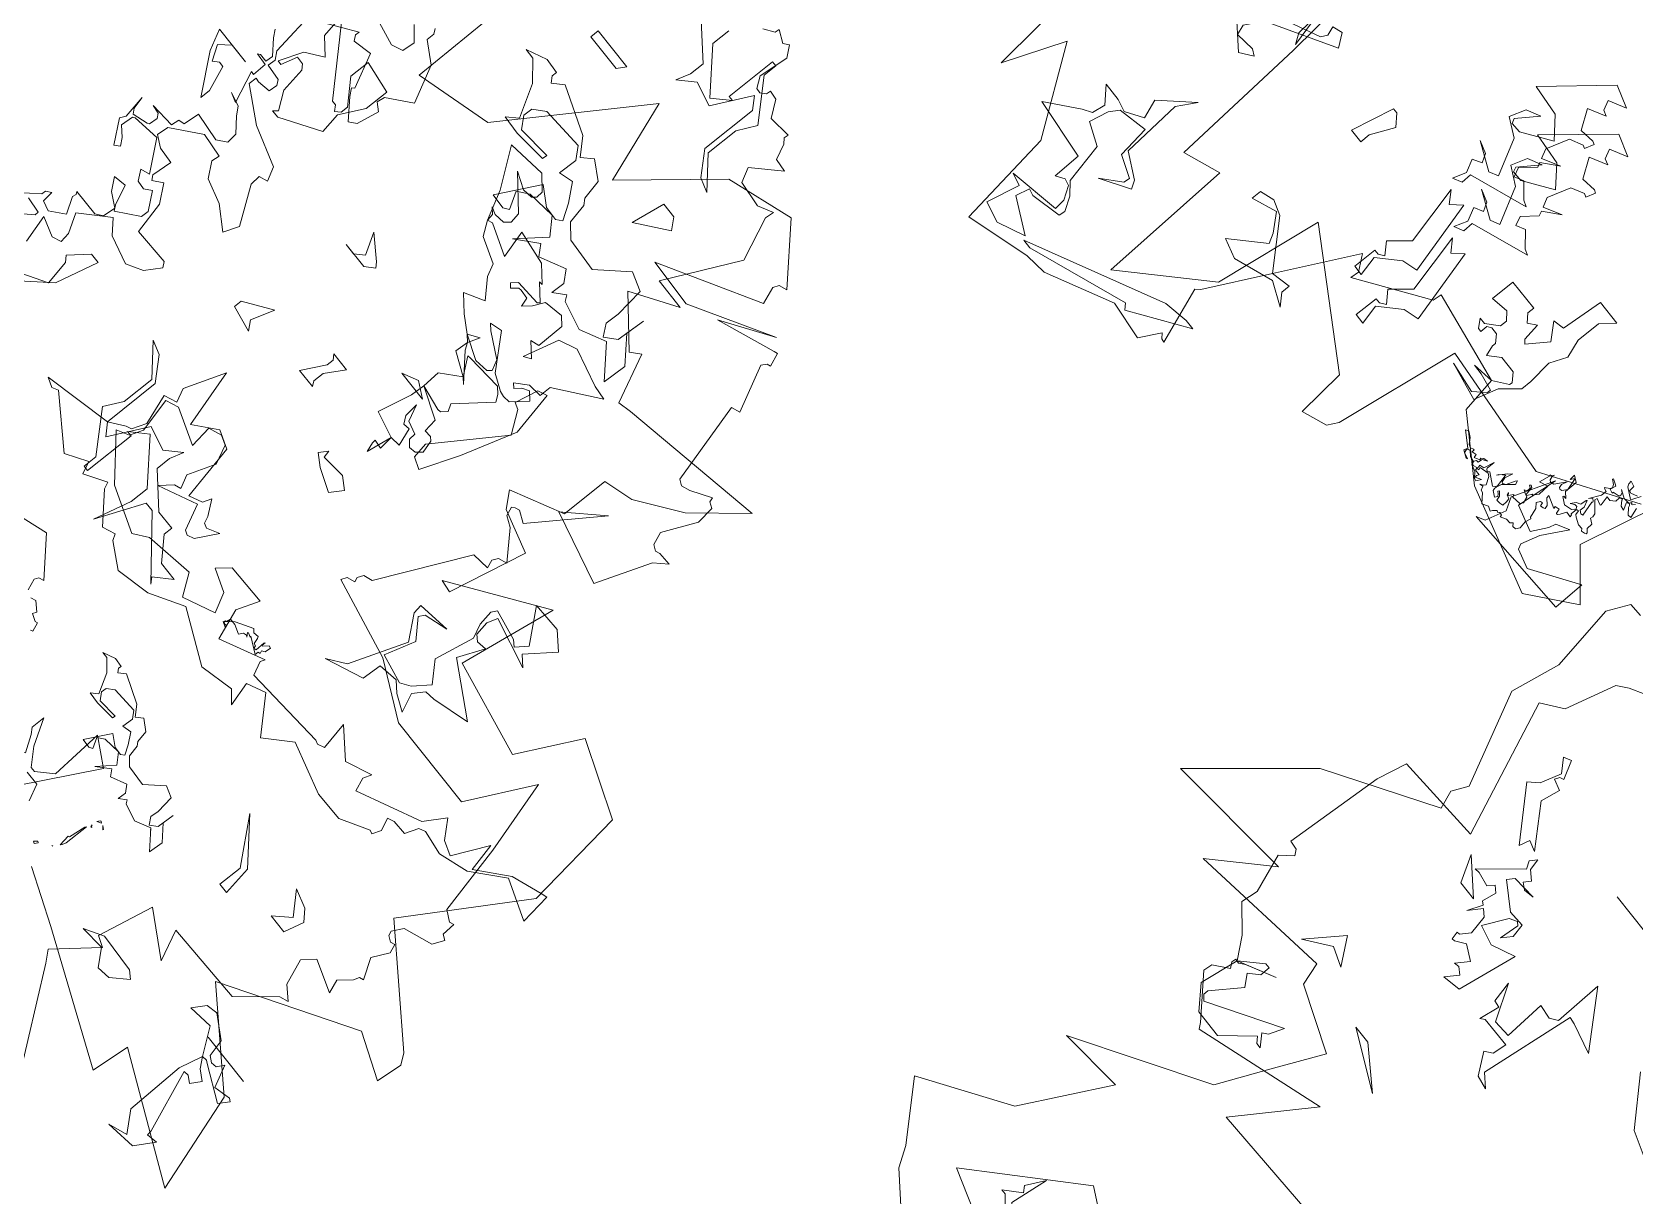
# Model space of a CAD drawing. Header units: metres. Extents: x -71 to 881, y -503 to 661.
# Drawn here: x 313.97 to 320.27, y -302.96 to -298.39 of the extents above; entities that cross this region are included whole.
import ezdxf

# ---------------------------------------------------------------- set-up
doc = ezdxf.new("R2010")
doc.units = ezdxf.units.M
doc.layers.add('ARBRE', color=100, linetype='Continuous', lineweight=13, true_color=0x00ff3f)

# ---------------------------------------------------------------- blocks, each defined once
blk = doc.blocks.new('WMF2', base_point=(0, 0.01))
at = {"color": 251, "lineweight": 0, "true_color": 0x636466}
for points in [[(210.8, -168.41), (212.43, -167.44), (213.62, -166.42), (215.13, -160.27), (217.5, -158.38), (210.72, -142.97), (221.5, -142.28), (222.26, -138.6), (222.84, -126.51), (221.75, -126.41), (221.24, -125.83), (222.46, -124.38), (220.76, -119.93), (220.93, -117.85), (217.92, -115.52), (216.01, -113.25), (211.75, -115.52), (215.09, -113.71), (215.69, -113.21), (216.23, -113.25), (216.29, -112.71), (215.78, -112.1), (217.44, -110.7), (217.53, -109.6), (213.13, -105.6), (212.64, -105.02), (197.13, -110.25), (202.88, -101.16), (188.84, -101.73)], [(201.48, -82.18), (206.17, -84.52), (217.5, -73.62), (205.76, -70.03)], [(135.29, -33.25), (133.39, -15.7), (130.63, -23.1), (123.64, -13.73), (121.99, -1.9), (114.39, -4.34), (111.72, -4.67), (103.98, -8.76), (99.27, -8.35), (97.95, -10.89), (97.46, -10.41), (97.02, -10.37), (99.54, -16.88), (99.06, -17.38), (95.41, -24.9), (90.83, -34.32), (89.42, -32.65), (89.51, -31.56), (81.64, -37.29), (81.55, -38.39), (70.38, -36.78), (69.61, -32.48), (62.22, -27.79), (49.27, -24.43), (44.16, -28.75), (49.49, -33.04), (47.38, -42.86)], [(46.84, -91.88), (40.14, -89.34), (24.4, -82.93), (24.01, -87.6), (8.81, -80.93), (12.69, -92.64), (23.58, -100.08), (8.83, -109.56), (3.27, -107.44), (3.01, -110.61), (3.9, -111.79), (16.57, -120.44), (8.22, -134.47), (9.81, -146.85), (18.98, -150.2), (22.71, -142.59), (34.39, -144.58), (32.65, -156.43), (43.16, -148.65), (41.63, -148.52), (39.67, -158.01), (44.92, -159.4), (46.44, -161.06), (40.43, -164.26), (40.42, -170.12), (36.91, -171.27), (31.95, -175.08), (27.13, -180.99), (44.83, -177.37), (46.41, -176.96), (49.12, -182.48), (50.2, -181.46), (55.69, -185.68), (50.55, -189.17), (54.41, -189.22), (50.23, -198.2), (52.48, -203.12), (52.39, -204.21), (54.12, -203.26), (57.28, -203.53), (58.15, -205.15), (55.25, -208.11), (56.89, -208.24), (57.74, -209.97), (58.25, -210.45), (58.2, -211), (60.88, -210.67), (62.28, -212.43), (63.37, -212.54), (63.42, -211.98), (64, -211.48), (64.56, -211.53), (65.45, -212.71), (65.14, -216.33), (66.13, -217.51), (66.73, -217.02), (68.24, -217.69), (68.28, -217.15), (69.45, -216.26)], [(100.3, -13.3), (97.37, -13.9), (96.16, -13.9), (102.61, -9.16), (103.21, -9.75), (114.9, -5.14), (116, -5.14), (100.3, -13.3), (100.3, -13.3)], [(122.03, -4.59), (121.2, -8.62), (122.72, -8.94), (116.58, -10.22), (116.74, -11.56), (117.68, -13), (118.53, -13.17), (119.53, -12.5), (119.62, -15.95), (127.05, -16.59), (123.52, -19.64), (122.5, -20.31), (122.25, -21.93), (124.05, -23.52), (121.84, -23.52), (120.32, -23.2), (118.31, -24.55), (119.17, -26.74), (115.88, -30.39), (117.14, -28.09), (116.53, -20.76), (113.49, -19.25), (112.89, -18.34), (116.25, -16.14), (114.07, -18.14), (114, -18.92), (116.7, -19.9), (117.23, -23.8), (120.73, -22.94), (121.42, -21.76), (121.9, -19.39), (119.14, -18.3), (118.02, -13.51), (116.67, -12.35), (115.65, -10.82), (115.72, -10.05), (119.34, -9.11), (120.19, -9.29), (120.53, -7.61), (116.29, -5.59), (119.5, -4.04), (122.03, -4.59), (122.03, -4.59)], [(218.11, -173.58), (219.76, -173.52), (220.92, -170.8), (219.49, -162.84), (220.49, -156.77), (215.08, -146.26), (215.94, -144.26), (215.12, -142.21), (227.2, -134.24), (237.13, -121.84), (221.43, -123.58), (227.53, -117.47), (210.08, -120.09), (209.21, -117.47), (201.41, -114.58), (204.04, -108.47), (206.64, -102.36), (221.47, -92.77), (213.62, -93.64), (218.84, -83.17), (228.67, -76.4), (223.08, -70.7), (221.59, -68.47), (214.46, -63.39)], [(114.53, -49.68), (113.77, -42.55), (112.45, -25.61), (108.09, -27.35), (107.21, -10.78), (98.49, -19.49), (96.74, -32.59), (81.64, -23.67), (81.04, -17.76), (78.09, -18.94), (77.45, -20.28), (75.41, -35.48), (59.11, -34.32), (48.77, -41.31)], [(26.05, -72.12), (37.25, -86.3), (38.33, -87.51), (34.61, -92.45), (35.99, -92.94), (34.69, -99.75), (29.28, -96.73), (30.97, -100.19), (21.09, -100.49), (17.67, -104.7), (16.66, -105.12), (18.28, -106.23), (19.48, -109.18), (18.41, -110.67), (14.49, -109.41), (15.1, -110.95), (13.93, -112.47), (13.73, -113.15), (13.23, -113.37), (14.72, -115.61), (13.76, -117.64), (14.16, -118.66), (14.68, -118.45), (15.39, -118.76), (15.6, -119.27), (14.94, -120.61), (11.56, -121.96), (10.97, -123.39), (11.67, -123.68), (11.74, -125.32), (12.27, -125.11), (13.58, -125.77), (15.6, -134.05), (18.21, -142.77), (22.11, -134.68), (33.61, -134.71), (40.51, -137.9), (50.45, -139.73), (50.16, -140.44), (49.24, -140.81), (49.44, -141.32), (49.15, -142.04), (48.13, -142.44), (43.19, -153.31), (41.06, -153.59), (41.43, -154.51), (41.13, -155.22), (40.11, -155.63), (43.05, -158.46), (44.35, -159.02), (44.76, -160.04), (44.45, -160.3), (43.92, -160.51), (42.49, -159.91), (37.1, -168.03), (40.97, -163.9), (32.15, -161.95), (29.82, -168.64), (28.52, -170), (30.14, -169.93), (30.65, -169.72), (31.37, -170.03), (31.94, -171.46), (30.17, -175.61), (30.45, -177.74), (31.15, -178.04), (31.35, -178.56), (33.6, -177.07), (34.61, -176.66), (35.32, -176.96), (38.04, -186.65), (37.02, -187.05), (39.7, -192.27), (39.35, -192.88), (38.94, -193.04), (39.56, -194.57), (39.97, -194.4), (46.81, -191.62), (41.05, -195.63), (50.47, -189.97), (56.38, -190.15), (44.99, -196.88), (45.76, -198.84), (45.47, -199.54), (44.55, -199.92), (50.64, -205.39), (58.51, -202.62), (66.66, -192.17), (70.16, -201.76), (80.62, -185.19), (89.7, -182.43), (90.01, -206.45)], [(95.41, -24.9), (93.1, -25.5), (93.1, -24.4), (91.88, -23.19), (94.81, -24.4), (99.43, -22.59), (101.87, -23.19), (98.33, -26.72), (98.94, -27.82), (100.65, -29.64), (103.57, -28.43), (103.57, -29.64), (101.87, -30.26), (100.05, -29.64), (95.41, -24.9), (95.41, -24.9)], [(57.77, -28.84), (58.63, -30.3), (56.93, -35.37), (57.37, -30.33), (54.22, -29.5), (53.25, -31.47), (53.04, -32.3), (51.55, -33.16), (53.17, -30.11), (53.78, -27.79), (53.47, -27.25), (51.12, -26.63), (45.81, -30.31), (45.66, -26.44), (59.37, -25.77), (58.42, -26.33), (57.77, -28.84), (57.77, -28.84)], [(48.71, -40.58), (48.32, -39.48), (48.7, -39.37), (49.37, -39.95), (49.47, -40.2), (49.63, -40.29), (49.94, -40.13), (49.49, -39.35), (50.01, -39.4), (50.51, -39.88), (50.54, -40.02), (50.86, -39.85), (50.83, -39.28), (51.31, -38.78), (51.84, -38.83), (51.55, -37.7), (51.59, -37.62), (52.39, -37.81), (52.44, -37.5), (51.18, -36.52), (51.08, -36.13), (51.12, -35.83), (50.51, -35.51), (50.45, -34.8), (50.07, -34.49), (50.03, -34.34), (50.2, -34.23), (50.61, -34.11), (50.82, -34.33), (51.37, -34.3), (52.2, -34.62), (52.47, -34.77), (52.63, -35.28), (52.87, -35.21), (52.86, -34.42), (52.76, -34.37), (52.7, -34.11), (53.34, -34.14), (53.62, -33.41), (53.77, -33.15), (53.9, -33.1), (53.97, -33.15), (54.13, -33.69), (54.66, -33.51), (54.57, -33.25), (56.09, -33.72), (56.03, -33.37), (55.31, -32.87), (55.2, -32.49), (55.39, -32.36), (55.77, -32.24), (55.88, -32.62), (56.15, -32.56), (56.36, -32.12), (55.85, -31.63), (55.46, -30.55), (55.3, -30.46), (55.43, -29.76), (55.24, -28.88), (55.5, -28.39), (55.87, -28.34), (56.16, -28.62), (56.42, -28.33), (56.99, -28.28), (57.65, -27.88), (57.72, -28.12), (58.03, -28.17), (58.25, -27.98), (58.41, -28.05), (58.73, -27.66), (58.86, -27.41), (59.43, -27.6), (60.1, -27.17), (61.07, -28.04), (61.37, -28.09), (61.58, -28.52), (61.97, -28.4), (61.62, -28.65), (61.49, -28.9), (62.03, -29.74), (62.37, -29.92), (63.43, -29.61), (63.34, -29.34), (63.61, -29.26), (63.52, -29), (62.86, -28.99), (63.01, -28.72), (62.94, -28.47), (62.26, -28.88), (62.57, -28.28), (62.89, -28.34), (63.48, -28.85), (64.34, -29.1), (64.6, -29.45), (65.11, -29.53), (65.65, -29.92), (65.93, -29.83), (66.02, -29.66), (65.89, -29.26), (65.11, -29.09), (65.26, -29.04), (66.15, -29.41), (66.02, -29.89), (67.84, -30.97), (67.51, -31.22), (66.81, -30.85), (66.26, -30.24), (65.89, -30.14), (65.56, -30.31), (65.43, -30.34), (65.4, -29.99), (64.88, -30.15), (64.76, -29.76), (64.15, -30.11), (64.22, -30.34), (64, -30.58), (63.48, -30.72), (64.02, -30.36), (64.06, -29.83), (64.32, -29.76), (64.47, -29.5), (64.37, -29.25), (64.12, -29.12), (63.68, -29.31), (63.59, -29.47), (63.68, -29.74), (63.15, -29.91), (62.91, -31.2), (62.89, -30.2), (62.83, -30.07), (62.59, -29.93), (62.37, -30.14), (60.91, -29.37), (60.7, -29.58), (60.56, -29.85), (60.92, -31.25), (60.95, -31.35), (61.49, -30.77), (61.62, -30.52), (60.95, -31.58), (60.73, -31.77), (60.58, -32.05), (60.79, -31.06), (60.63, -30.55), (60.45, -30.45), (60.1, -30.71), (59.75, -31.73), (59.62, -31.98), (59.42, -31.56), (60.41, -30.31), (60.57, -29.63), (60.56, -29.41), (60.48, -29.15), (59.78, -28.78), (59.61, -29.12), (59.81, -29.35), (60.09, -29.48), (59.99, -29.66), (59.52, -29.31), (59.36, -28.78), (58.88, -28.85), (58.48, -28.96), (58.53, -29.53), (58.63, -29.93), (59.11, -30.07), (59.2, -30.34), (58.98, -30.11), (58.66, -30.69), (58.5, -30.4), (57.42, -30.59), (57.23, -30.94), (57.5, -31.63), (57.97, -31.77), (58.34, -31.96), (58.03, -32.11), (58.06, -32.48), (58.09, -32.59), (58.37, -32.72), (58.26, -32.91), (58, -32.77), (57.77, -31.77), (57.68, -31.73), (57.33, -32.4), (57.28, -32.27), (56.9, -32.97), (56.98, -34.3), (57.97, -33.85), (57.74, -35.15), (57.85, -35.31), (57.61, -35.42), (57.47, -35.67), (57.52, -35.37), (57.39, -34.96), (57.14, -34.83), (56.74, -34.96), (56.01, -36.34), (56.16, -35.64), (56.04, -35.25), (55.87, -35.15), (55.61, -35.22), (55.28, -35.83), (55.72, -37.28), (56, -36.77), (56.07, -37.45), (55.3, -37.06), (55.27, -35.48), (54.61, -35.03), (54.96, -35), (55.02, -34.9), (54.16, -34.45), (53.24, -34.74), (53.05, -35.07), (52.92, -35.12), (53.11, -35.44), (53.43, -35.41), (53.84, -35.06), (53.53, -35.66), (53.04, -35.95), (52.98, -36.7), (52.93, -36.78), (52.55, -36.04), (52.54, -35.47), (52.19, -35.28), (51.91, -35.35), (52.44, -37.08), (52.39, -37.16), (52.45, -37.28), (52.71, -37.43), (52.87, -37.29), (53.01, -37.03), (52.38, -38.45), (52.36, -39.1), (52.67, -39.15), (52.85, -39.25), (52.39, -39.66), (52.26, -39.92), (52.49, -40.27), (53.02, -40.55), (52.98, -40.64), (52.41, -40.45), (52.16, -40.32), (52.31, -39.62), (51.9, -39.53), (51.76, -39.57), (51.81, -39.69), (51.02, -39.94), (51.02, -40.16), (51.11, -40.42), (51.46, -40.59), (50.47, -40.19), (49.85, -40.29), (49.72, -40.33), (49.57, -40.61), (49.49, -40.55), (49.46, -40.43), (49.28, -40.54), (49.15, -40.81)], [(49.46, -41.85), (49.82, -40.94), (49.95, -40.7), (51.24, -41.37), (51.43, -41.67), (51.53, -42.07), (50.86, -41.92), (50.77, -41.24), (50.48, -41.18), (49.74, -41.56)], [(85.82, -32.33), (85.2, -32.33), (84.59, -32.83), (85.82, -34.04), (83.99, -36.36), (85.82, -43.43), (84.59, -42.2), (83.5, -43.43), (81.06, -34.64), (82.88, -34.04), (85.2, -31.73), (84.59, -29.42), (85.82, -29.42), (85.82, -32.33), (85.82, -32.33)], [(90.23, -35.66), (89.63, -35.66), (89.02, -36.14), (90.23, -37.37), (88.4, -39.67), (90.23, -46.74), (89.02, -45.52), (87.92, -46.74), (85.48, -37.97), (87.31, -37.37), (89.63, -35.05), (89.02, -32.72), (90.23, -32.72), (90.23, -35.66), (90.23, -35.66)], [(70.82, -34.21), (69.59, -35.56), (69.59, -35.99), (71.7, -36.34), (72.94, -36.34), (70.38, -36.78), (68.72, -38.1), (68.72, -38.45), (69.59, -39.32), (71.7, -39.32), (72.94, -38.1), (73.38, -39.32), (73.38, -39.76), (74.16, -40.55), (75.04, -40.55), (75.48, -40.2), (75.48, -39.32), (75.92, -39.32), (76.72, -40.2), (75.92, -40.2), (74.6, -41.44), (74.6, -42.32), (75.48, -43.11), (77.6, -42.67), (77.6, -45.66), (73.81, -45.66), (73.81, -44.79), (72.94, -44), (72.05, -44.79), (71.7, -42.67), (71.26, -42.32), (69.59, -44.79), (71.26, -46.54), (69.94, -46.89), (69.59, -52), (66.59, -52), (67.83, -50.32), (67.83, -47.34), (67.04, -45.22), (67.83, -43.11), (67.48, -40.2), (67.48, -38.89), (69.16, -36.78), (69.94, -33.86), (74.6, -34.65), (70.82, -34.21), (70.82, -34.21)], [(115.45, -48.04), (114.13, -43.19), (114.93, -44.29), (115.11, -45.98)], [(122.64, -46.8), (119.8, -44.2), (117.78, -43.62), (113.05, -45.94), (112.69, -46.71), (113.05, -47.75), (111.9, -48.16), (110.76, -46.76), (118.41, -42.1), (119.56, -39.88), (119.15, -38.74), (116.82, -39.05), (116.04, -38.68), (117.45, -37.54), (121.56, -40.46), (122.95, -46.17), (122.64, -46.8), (122.64, -46.8)], [(99.65, -46.23), (100.87, -43.31), (100.87, -42.08), (102.57, -42.08), (101.47, -47.33), (100.87, -47.33), (99.65, -46.23), (99.65, -46.23)], [(82.59, -63.67), (82.02, -62.61), (81.29, -62.4), (83.29, -61.31), (81.8, -59.17), (80.03, -59.45), (79.63, -59.31), (79.98, -58.16), (80.39, -58.29), (81.86, -57.49), (82.69, -54.71), (82.12, -53.66), (80.09, -54.82), (81.89, -53.24), (81.61, -52.7), (82.93, -50.96), (82.44, -49.93), (81.38, -50.49), (79.67, -49.09), (78.94, -48.87), (85.72, -46.19), (85.64, -44.92), (86.71, -44.35), (86.21, -45.98), (87.01, -47.47), (85.95, -48.04), (86.55, -49.02), (88.1, -49.47), (84.71, -48.03), (83.64, -48.6), (85.9, -52.66), (88.14, -53.77), (87.55, -55.72), (85.96, -56.58), (87.61, -54.06), (87.34, -53.53), (86.07, -53.59), (82.77, -55.98), (85.1, -58.01), (88.93, -58.28), (83.26, -65.56), (80.58, -64.76), (82.59, -63.67), (82.59, -63.67)], [(87.01, -67), (86.45, -65.93), (85.72, -65.71), (87.73, -64.61), (86.24, -62.48), (84.47, -62.76), (84.07, -62.63), (84.4, -61.49), (84.81, -61.62), (86.3, -60.82), (87.13, -58.03), (86.56, -56.98), (84.52, -58.13), (86.33, -56.54), (86.04, -56.01), (87.37, -54.28), (86.87, -53.24), (85.82, -53.82), (84.11, -52.42), (83.35, -52.19), (90.12, -49.5), (90.07, -48.23), (91.12, -47.66), (90.64, -49.3), (91.42, -50.77), (90.37, -51.37), (90.96, -52.33), (92.52, -52.8), (89.13, -51.34), (88.07, -51.91), (90.31, -55.97), (92.58, -57.08), (91.99, -59.05), (90.39, -59.91), (92.05, -57.37), (91.75, -56.85), (90.49, -56.9), (87.19, -59.31), (89.51, -61.33), (93.35, -61.59), (87.7, -68.89), (85.01, -68.09), (87.01, -67), (87.01, -67)], [(211.1, -72.56), (210.01, -72.56), (208.8, -73.77), (211.73, -76.09), (212.35, -76.09), (210.51, -77.8), (211.1, -78.4), (210.01, -80.71), (210.51, -76.09), (208.8, -74.88), (205.88, -79.01), (204.66, -77.8), (203.56, -77.8), (200.04, -82.55), (199.42, -74.88), (201.73, -77.8), (202.34, -78.4), (210.51, -70.25), (210.01, -68.43), (211.1, -69.64), (211.1, -72.56), (211.1, -72.56)], [(67.94, -108.55), (67.68, -108.66), (68.1, -109.68), (68.37, -109.56), (69.29, -109.9), (69.08, -110.38), (70.18, -111.12), (70.78, -110.87)], [(71.7, -111.21), (72.22, -112.5), (72.02, -112.99), (71.4, -113.23), (75.46, -116.88), (80.69, -115.04)], [(92.71, -187.16), (92.29, -186.66), (92.32, -185.67), (89.73, -184.22), (87.53, -180.05), (90.18, -177.78), (90.31, -176.8), (89.34, -176.22), (89.8, -173.49), (90.58, -172.83), (92.72, -174.77), (93.38, -175.55), (93.1, -175.8), (95.08, -179.67), (97.34, -179.08), (97.82, -179.64), (97.78, -180.15), (101.14, -177.68)], [(102.92, -178.07), (101.94, -171.52), (101.24, -170.69), (101.31, -169.75), (99.34, -169.6), (98.87, -169.05), (98.94, -168.01), (100.49, -167.68), (101, -167.72), (101.03, -166.73), (96.75, -164.41), (91.89, -162.99), (91.03, -161.43), (92.05, -161.03), (91.94, -159.79), (89, -155.76), (89.67, -153.85), (92.49, -155.57), (95.44, -156.33), (96.81, -157.94), (96.68, -158.92), (99.66, -159.16), (102.89, -156.4), (103, -154.96), (101.56, -154.29), (99.54, -154.17), (99.73, -151.7), (99.31, -151.21), (98.26, -152.1), (96.65, -150.2), (95.72, -146.4), (91.23, -146.56), (90.77, -146.01), (91.89, -144.08), (93.76, -142.97), (97.21, -143.77), (98.75, -145.15), (101.81, -142.17), (100.48, -140.04), (100.32, -138.84), (101.34, -138.36), (103.76, -139.06), (102.79, -135.77)], [(106.74, -136.05), (104.54, -138.4), (104.55, -138.87), (106.51, -139.03)], [(107.79, -138.4), (105.92, -140.47), (105.88, -141), (105.33, -141.47), (105.18, -140.15), (103.95, -139.86), (102.35, -141.23), (103.5, -143.03), (103.41, -143.5), (103.65, -143.77), (100.39, -143.77), (99.59, -144.43), (99.47, -145.98), (101.18, -146.84), (102.3, -148.17), (100.78, -148.52), (99.7, -146.26), (99.24, -145.7), (96.84, -147.73), (96.81, -148.71), (98.38, -150.55), (99.16, -149.88), (100.2, -149.96), (101.09, -151.02), (100.03, -151.47), (102.77, -154.68), (106.07, -154.17), (106.29, -153.98), (106.42, -152.45), (105.24, -151.63), (104.58, -150.84), (105.14, -150.36), (107.17, -152.77), (106.84, -153.51), (107.36, -156.24), (106.96, -154.77), (106.52, -154.26), (104.73, -154.84), (104.51, -155.03), (104.42, -156.07), (104.84, -156.57), (105.88, -156.64), (102.86, -156.92), (102.73, -157.89), (102.04, -158.1), (101.88, -160.07), (98.36, -159.78), (97.31, -160.68), (97.47, -161.98), (99.06, -163.31), (99.78, -164.14), (101.47, -164.52), (100.3, -164.17), (101.94, -167.79), (101.51, -167.75), (101.59, -169.52), (103.08, -169.59), (102.8, -169.82), (101.82, -169.79), (101.75, -170.73), (103.34, -172.15), (104, -172.92)], [(101.97, -183.49), (94.36, -182.12), (93.06, -182.73), (92.94, -184.28), (94.55, -185.59)], [(18.5, -90.74), (17.84, -93.61), (20.02, -96.45), (22.98, -96.02), (22.05, -97.63), (20.72, -98), (17.93, -96.37), (17.41, -94.37), (16.65, -93.94), (15.97, -94.11), (15.49, -94.96), (14.21, -92.52), (12.21, -93.06), (11.86, -92.86), (12.6, -91.6), (16.89, -93.51), (17.23, -93.72), (17.84, -93.61), (16.91, -92.52), (15.64, -91.79), (16.37, -90.52), (17.22, -91.02), (17.83, -90.91), (14.87, -83.79), (14.78, -83.17), (13.49, -83.45), (14.87, -81.07), (17.86, -80.56), (18.47, -80.47), (16.28, -81.33), (18.28, -83.52), (18.5, -90.74), (18.5, -90.74)], [(55.55, -98.2), (53.79, -98.2), (52.87, -96.33)], [(30.71, -93.26), (29.79, -92.67), (31.51, -90.88), (33.12, -90.61), (34.74, -92.37), (37.69, -92.07), (35.5, -93.43), (30.71, -93.26), (30.71, -93.26)], [(48.48, -94.16), (48.71, -93.73), (48.96, -93.86), (48.64, -94.24), (48.48, -94.16), (48.48, -94.16)], [(58.61, -95.97), (60.32, -95.97), (63.86, -99.98), (59.71, -97.06), (57.39, -99.38), (58.61, -101.21), (59.21, -101.81), (59.21, -103.52), (57.39, -100.59), (55.69, -98.89), (55.08, -98.89), (53.39, -100.59), (53.87, -107.05), (50.45, -105.22), (56.79, -93.05), (56.79, -94.14), (58.61, -95.97), (58.61, -95.97)], [(12.72, -95.5), (19.16, -95.5), (12.72, -95.5), (12.72, -95.5)], [(46.51, -96.62), (46.65, -96.16), (46.74, -95.97), (46.95, -97.29), (46.8, -97.34), (46.58, -99.41), (46.49, -99.57), (46.51, -96.62), (46.51, -96.62)], [(47.28, -95.16), (47.15, -95.21), (47.28, -95.16), (47.28, -95.16)], [(46.06, -100), (46.17, -99.95), (46.26, -100.23), (46.22, -100.08), (46.06, -100), (46.06, -100)], [(45.08, -100.81), (45.46, -101.12), (45.03, -100.9), (45.08, -100.81), (45.08, -100.81)], [(45.94, -101.27), (45.76, -101.16), (46.23, -100.87), (46.06, -101.21), (45.94, -101.27), (45.94, -101.27)], [(41.84, -105.25), (43.62, -104.29), (45.73, -104.74), (46.01, -105.12), (46.77, -104.41), (46.73, -105.44), (47.43, -106.2), (49.22, -105.25), (49.85, -105.94), (51.28, -104.6), (49.82, -106.67), (50.87, -107.74), (52.95, -107.44), (53.69, -106.82), (53.01, -105.71), (53.39, -105.43), (54.48, -105.47), (52.9, -108.54), (51.53, -107.75), (50.51, -107.72), (50.13, -108.07), (50.82, -109.11), (51.79, -110.25), (52.85, -109.93), (52.79, -111.31), (53.49, -112.07), (56.63, -111.82), (57.39, -111.12), (57.42, -110.48), (56.72, -109.72), (54.29, -109.98), (54.31, -109.62), (56.73, -109.36), (58.12, -109.4), (57.43, -110.12), (58.73, -112.28), (60.09, -113.37), (60.82, -113.4), (59.39, -114.07), (58.29, -114.03), (58.31, -113.66), (57.96, -113.28), (57.27, -113.98), (53.82, -112.76), (52.77, -111.68), (52.09, -112.38), (50.71, -111.59), (50.41, -110.19), (50.06, -109.81), (49.75, -108.42), (48.76, -107.65), (46.27, -107.55), (44.45, -109.59), (43.06, -109.17), (42.78, -107.03), (42.83, -106.03), (42.2, -105.27), (41.44, -105.97), (41.35, -108.07), (41.41, -106.7), (39.72, -105.17), (39.79, -103.4), (41.84, -105.25), (41.84, -105.25)], [(41.84, -105.25), (41.63, -105.03), (41.84, -105.25), (41.84, -105.25)], [(31.94, -110.31), (36.07, -115.05), (31.32, -110.9), (30.71, -107.38), (31.94, -107.38), (31.94, -110.31), (31.94, -110.31)], [(216.62, -108.51), (216.01, -113.25), (213.7, -115.58), (213.1, -115.58), (213.1, -114.35), (214.19, -113.25), (213.1, -112.03), (215.41, -108.51), (215.41, -107.9), (214.8, -107.41), (206.64, -112.66), (207.25, -110.82), (207.86, -110.33), (206.64, -109.11), (207.25, -109.11), (207.86, -109.72), (210.77, -106.2), (214.19, -106.2), (216.62, -108.51), (216.62, -108.51)], [(23.77, -111.52), (26.08, -113.84), (23.77, -113.24), (22.56, -112.13), (23.16, -109.69), (25.47, -109.69), (23.77, -111.52), (23.77, -111.52)], [(194.63, -115.87), (201.7, -119.08), (199.51, -119.1), (194.63, -115.87), (194.63, -115.87)], [(88.02, -127.64), (89.18, -128.05), (81.01, -130.16), (79.28, -131.51), (78.66, -131.81), (78.08, -133.54), (79.32, -137.06), (77.83, -137.7), (78.59, -139.25), (76.91, -144.21), (74.85, -137.35), (72.31, -139.57), (70.12, -138.82), (68.65, -132.15), (67.1, -132.91), (66.75, -133.95), (65.48, -132.37), (65.1, -131.6), (64.53, -131.41), (63.1, -132.21), (64.5, -129.59), (65.26, -129.22), (65.84, -129.4), (67.29, -132.34), (71.77, -130.12), (70.62, -131.65), (69.87, -131.93), (70.65, -133.46), (69.51, -136.82), (70.57, -138.98), (71.73, -139.36), (73.23, -138.72), (72.87, -136.03), (77.25, -137.51), (78.75, -136.87), (77.7, -132.76), (78.24, -131.16), (79.66, -130.35), (74.87, -126.28), (69.33, -124.41), (67.74, -125.68), (61.86, -126.76), (60.09, -124.38), (56.38, -126.21), (57.56, -128.41), (60.34, -129.35), (59.17, -130.88), (54.25, -131.01), (55.18, -128.25), (53.81, -124.69), (48.67, -127.32), (48.87, -126.75), (48.11, -125.21), (37.91, -126.12), (37.44, -125.97), (36.67, -126.35), (37.35, -129.67), (33.92, -127.23), (30.88, -128.65), (31.23, -127.59), (30.59, -126.09), (23.17, -129.77), (21.67, -132.34), (19.86, -130.44), (18.12, -129.86), (16.15, -134.19), (15.36, -130.85), (11.87, -133.9), (8.32, -135.28), (7.59, -135.54), (7.07, -131.77), (12.02, -133.45), (15.55, -130.27), (19.06, -129.03), (22.02, -129.38), (22.79, -129), (23.33, -127.38), (25.15, -127.33), (25.92, -126.95), (25.23, -125.56), (25.63, -124.43), (26.08, -124.57), (29.34, -122.59), (32.94, -122.53), (39.22, -124.13), (42.07, -121.37), (45.72, -125.04), (47.88, -123.97), (47.05, -121.13), (48.46, -122.25), (52.55, -121.18), (59.04, -124.03), (62.95, -121.62), (67.02, -120.56), (70.08, -122.22), (70.5, -122.88), (71.99, -122.24), (75.25, -125.13), (75.62, -125.9), (78.11, -124.29), (78.79, -125.68), (81.26, -124.08), (87.26, -128.05), (88.02, -127.64), (88.02, -127.64)], [(81.01, -137.11), (81.01, -130.16), (79.79, -128.95), (77.48, -133.7), (74.56, -133.08), (72.85, -134.78), (73.33, -133.08), (73.33, -131.26), (69.33, -128.34), (67, -128.34), (67, -127.23), (64.57, -124.92), (62.26, -124.92), (64.09, -123.1), (63.48, -122.5), (69.93, -127.84), (71.03, -127.84), (73.33, -122), (72.24, -126.63), (72.24, -128.95), (76.88, -133.08), (78.71, -131.26), (78.09, -131.26), (78.09, -124.92), (78.71, -124.92), (78.71, -126.63), (82.71, -130.78), (81.61, -133.08), (81.61, -137.11), (85.03, -140.02), (83.32, -139.54), (81.01, -137.11), (81.01, -137.11)], [(208.1, -122), (210.46, -122.83), (213.34, -120.5), (210.43, -124.86), (208.1, -122), (208.1, -122)], [(54.16, -127.33), (52.25, -128.51), (51.85, -128.21), (51.22, -128.34), (51.11, -128.15), (50.9, -127.48), (50.6, -127.43), (50.52, -127.17), (50.44, -127.11), (50.17, -127.21), (50.23, -128.35), (50.16, -128.51), (50.16, -128.08), (50.07, -128.03), (49.62, -128.66), (49.33, -128.62), (49.38, -127.89), (49.74, -127.62), (49.57, -127.32), (49.82, -127.23), (49.84, -126.81), (51.76, -127.71), (51.74, -127.58), (52.22, -127.74), (52.33, -127.68), (51.98, -127.29), (52.17, -127.38), (52.57, -127.26), (52.83, -126.75), (53.96, -127.11), (54.74, -127.1), (54.8, -126.57), (54.93, -126.53), (54.96, -126.46), (54.93, -126.32), (54.74, -126.22), (54.51, -126.31), (54.41, -126.05), (55.06, -126.28), (54.16, -127.33), (54.16, -127.33)], [(105.82, -129.54), (97.54, -134.76), (98.14, -137.7), (98.75, -138.3), (97.05, -140.62), (95.83, -140.62), (97.05, -135.38), (101.69, -130.15), (105.21, -126.6), (106.3, -127.7), (105.82, -129.54), (105.82, -129.54)], [(190.5, -128.76), (189.64, -129.45), (189.46, -131.17), (193.19, -131.13), (193.65, -130.73), (193.32, -133.22), (194.17, -133.3), (194.78, -135.8), (192.24, -131.89), (190.15, -132.02), (190.49, -137.07), (188.78, -136.9), (187.93, -137.58), (188.18, -143.5), (182.86, -137.92), (186.5, -138.74), (187.36, -138.82), (188.57, -127.35), (187.03, -126.24), (188.66, -126.48), (190.5, -128.76), (190.5, -128.76)], [(167.53, -134.78), (172.77, -136.49), (177.52, -141.23)], [(198.96, -132.02), (199.76, -132.54), (200.36, -132.4), (199.38, -133.95), (201.26, -134.85), (202.39, -133.98), (202.72, -133.9), (202.93, -134.84), (202.59, -134.91), (201.88, -136.06), (202.37, -138.31), (203.19, -138.84), (204.17, -137.22), (203.51, -139.04), (203.93, -139.29), (203.69, -141.03), (204.43, -141.55), (204.96, -140.74), (206.69, -141.04), (207.29, -140.91), (203.63, -145.45), (204.17, -146.3), (203.66, -147.12), (203.34, -145.79), (202.2, -145.06), (202.72, -144.26), (201.92, -143.8), (200.66, -144.08), (203.6, -143.77), (204.12, -142.96), (200.96, -141), (198.96, -141.1), (198.59, -139.51), (199.36, -138.28), (199.2, -140.69), (199.61, -140.96), (200.47, -140.41), (201.83, -137.47), (199.42, -136.95), (196.65, -138.27), (197.74, -130.97), (199.93, -130.47), (198.96, -132.02), (198.96, -132.02)], [(28.56, -153.92), (30.94, -150.53), (29.67, -149.64), (35.82, -150.93), (36.23, -149.61), (35.92, -147.95), (35.22, -147.45), (34.02, -147.66), (35.31, -144.47), (28.78, -140.9), (33.22, -139.51), (34.42, -139.31), (35.29, -137.92), (34.3, -135.76), (36.32, -136.63), (37.59, -137.52), (39.98, -137.11), (40.07, -134.73), (44.54, -132.73), (42.46, -134.33), (40.08, -141.29), (42.26, -143.89), (42.45, -144.97), (38.49, -145.64), (41.28, -144.68), (41.66, -143.99), (39.59, -141.99), (40.67, -138.22), (37.1, -137.61), (35.99, -138.41), (34.61, -140.39), (36.71, -142.49), (35.82, -147.35), (36.59, -148.94), (36.91, -150.74), (36.53, -151.43), (32.84, -150.83), (32.14, -150.33), (31.15, -151.75), (34.23, -155.28), (30.66, -155.41), (28.56, -153.92), (28.56, -153.92)], [(208.87, -141.57), (204.74, -138.66), (207.06, -138.66), (208.87, -141.57), (208.87, -141.57)], [(59.05, -144.81), (61.87, -145.83), (63.32, -146.72), (62.67, -147.76), (62.48, -146.91), (59.55, -147.25), (58.09, -146.36), (59.05, -144.81), (59.05, -144.81)], [(208.96, -155.15), (209.4, -154.92), (209.63, -154.33), (208.3, -153.97), (208.67, -151.63), (204.64, -147.41), (205.96, -147.79), (206.24, -146.5), (211.37, -151.69), (210.33, -152.81), (209.63, -155.34), (210.96, -156.71), (210.11, -157.18), (208.96, -155.15), (208.96, -155.15)], [(82.25, -150.59), (79.04, -152.94), (79.92, -150.11), (79.04, -149.13), (82.25, -149.63), (82.25, -150.59), (82.25, -150.59)], [(59.93, -151.15), (60.32, -152.23), (60.38, -152.67), (59.29, -152.55), (59.49, -154.26), (58.26, -154.43), (58.99, -156.48), (59.78, -156.36), (60.39, -157.12), (60.6, -158.84), (59.69, -157), (58.12, -156.61), (58.04, -155.76), (57.3, -155.21), (56.47, -155.37), (55.94, -156.07), (56.34, -157.53), (56.79, -157.86), (57.66, -157.75), (57.9, -159.41), (61.78, -160.83), (58.66, -160.38), (58.28, -160.48), (57.75, -161.18), (58.26, -161.95), (55.2, -166.06), (55.75, -166.8), (56.5, -167.36), (60.96, -166.95), (61.31, -166.89), (59.77, -164.96), (59.07, -164.44), (62, -167.02), (62.51, -167.79), (63.26, -168.35), (60.34, -167.25), (58.66, -167.5), (58.28, -168), (58.89, -169.15), (61.9, -170.7), (62.6, -171.21), (61.18, -171.65), (57.84, -168.06), (55.81, -167.24), (55.17, -167.15), (54.29, -167.27), (52.87, -169.18), (53.82, -169.88), (54.6, -169.37), (55.15, -168.63), (55.66, -169.01), (54.32, -170.26), (52.66, -170.5), (52.66, -171.97), (47.81, -175.9), (49.56, -176.04), (54.15, -177.07), (56.26, -176.06), (57.34, -171.75), (56.54, -172.31), (58.19, -173.55), (57.21, -173.91), (57.26, -177.31), (58.26, -178.06), (60.53, -177.56), (61.17, -176.18), (61.91, -175.17), (62.25, -176.19), (63.37, -176.26), (63.72, -176.21), (64.28, -175.46), (64.78, -175.83), (64.22, -176.58), (61.08, -176.8), (60.89, -177.07), (62.8, -178.48), (62.37, -178.54), (64.31, -180), (68.46, -180.44), (67.52, -177.18), (71.39, -178.5), (71.97, -178.23), (72.13, -179.07), (72.84, -179.59), (71.95, -179.32), (70.65, -179.51), (70.12, -180.21), (70.34, -181.46), (74.19, -184.37), (72.12, -183.59), (70.89, -183.77), (70.51, -184.27), (70.59, -185.1), (72.3, -186.38), (76.95, -185.71), (73.74, -181.48), (71.97, -178.23), (70.82, -176.69), (67.68, -175.65), (66.98, -174.25), (64.97, -172.31), (67.26, -170.98), (65.32, -169.52), (63.26, -168.35), (62.04, -169.25), (62.51, -167.79), (62.6, -166.17), (59.77, -164.96), (61.9, -163.05), (61.78, -160.83), (61.83, -159.09), (62.73, -154.97), (59.49, -154.26), (59.93, -151.15), (59.93, -151.15)], [(70.48, -153.72), (70.48, -154.59), (70.98, -155.09), (68.65, -155.09), (70, -152.75), (70, -151.4), (69.61, -150.88), (71.95, -150.88), (70.48, -153.72), (70.48, -153.72)], [(189.52, -151.57), (194.75, -151.57), (189.52, -151.57), (189.52, -151.57)], [(56.45, -156.83), (51.18, -165.09), (52.99, -167.49), (53.79, -167.78), (53.24, -170.6), (52.14, -171.11), (51.01, -165.85), (52.98, -159.15), (54.67, -154.45), (56.12, -154.97), (56.45, -156.83), (56.45, -156.83)], [(62.6, -160.74), (60.66, -159.76), (64.44, -159.76), (62.6, -160.74), (62.6, -160.74)], [(105.63, -167.93), (106.73, -166.71), (105.63, -165.01), (105.03, -165.6), (104.42, -165.6), (103.21, -162.7), (103.21, -161.47), (106.73, -165.6), (107.95, -167.93), (103.21, -167.93), (105.63, -167.93), (105.63, -167.93)], [(78.47, -163.95), (77.51, -164.92), (78.97, -167.27), (76.15, -165.41), (75.64, -164.92), (76.63, -163.95), (79.84, -163.95), (78.47, -163.95), (78.47, -163.95)], [(96.52, -167.41), (97.97, -169.37), (98.48, -172.36), (98.99, -172.89), (99.94, -172.89), (100.46, -170.92), (100.97, -170.92), (99.94, -173.81), (97.97, -175.37), (99.94, -176.82), (100.97, -182.31)], [(99.94, -179.3), (93.53, -172.89), (93, -172.89), (92.49, -172.36), (91.96, -172.89), (91.96, -173.81), (94.45, -176.31), (94.45, -178.79), (90.5, -178.38), (90.5, -175.37), (91.96, -172.36), (91.54, -169.88), (96, -166.89), (96.93, -166.89), (96.52, -167.41), (96.52, -167.41)], [(52.76, -180.21), (55.75, -178.63), (59.24, -179.37), (59.71, -180), (60.98, -178.83), (60.92, -180.53), (62.07, -181.8), (65.07, -180.21), (66.12, -181.35), (68.53, -179.14), (66.06, -182.57), (67.81, -184.35), (71.26, -183.89), (72.51, -182.83), (71.38, -180.95), (72, -180.48), (73.83, -180.56), (71.19, -185.7), (68.92, -184.4), (67.21, -184.32), (66.57, -184.91), (67.73, -186.66), (69.36, -188.54), (71.08, -188), (71, -190.33), (72.16, -191.6), (77.42, -191.2), (78.69, -190.03), (78.74, -188.92), (77.57, -187.67), (73.52, -188.11), (73.54, -187.51), (77.6, -187.05), (79.9, -187.14), (78.75, -188.32), (80.93, -191.95), (83.16, -193.74), (84.39, -193.79), (82.02, -194.91), (80.2, -194.84), (80.22, -194.22), (79.64, -193.6), (78.5, -194.76), (72.73, -192.72), (70.97, -190.94), (69.83, -192.11), (67.56, -190.81), (67.04, -188.46), (66.45, -187.83), (65.94, -185.49), (64.29, -184.21), (60.16, -184.05), (57.09, -187.45), (54.82, -186.75), (54.35, -183.2), (54.41, -181.49), (53.37, -180.24), (52.1, -181.39), (51.95, -184.94), (52.04, -182.63), (49.22, -180.06), (49.34, -177.15), (52.76, -180.21), (52.76, -180.21)], [(59.05, -195.06), (57.96, -193.84), (61.5, -190.92), (60.89, -195.06), (59.05, -195.06), (59.05, -195.06)], [(62.92, -202.64), (62.92, -209.57), (64.13, -210.8), (66.44, -206.05), (69.38, -206.67), (71.07, -204.94), (70.59, -206.67), (70.59, -208.49), (74.6, -211.4)], [(71.68, -213.12), (71.68, -210.8), (67.05, -206.67), (65.23, -208.49), (65.83, -208.49), (65.83, -214.81), (65.23, -214.81), (65.23, -213.12), (61.21, -208.97), (62.31, -206.67), (62.31, -202.64), (58.89, -199.71), (60.6, -200.21), (62.92, -202.64), (62.92, -202.64)], [(80.95, -201.5), (75.73, -201.5), (76.34, -200.42), (80.95, -200.42), (80.95, -201.5), (80.95, -201.5)]]:
    blk.add_lwpolyline(points, dxfattribs=at)

msp = doc.modelspace()

# ---------------------------------------------------------------- block references
at = {"layer": 'ARBRE', "color": 251, "lineweight": 5, "true_color": 0x636466, "xscale": 0.03451886634015593, "yscale": 0.03451886634015593, "zscale": 0.03451886634015593, "rotation": 128.5771086415459}
for p in [(320.226, -302.4506), (312.5018, -304.9094), (320.2989, -310.3038)]:
    msp.add_blockref('WMF2', p, dxfattribs=at)

doc.saveas('drawing.dxf')
